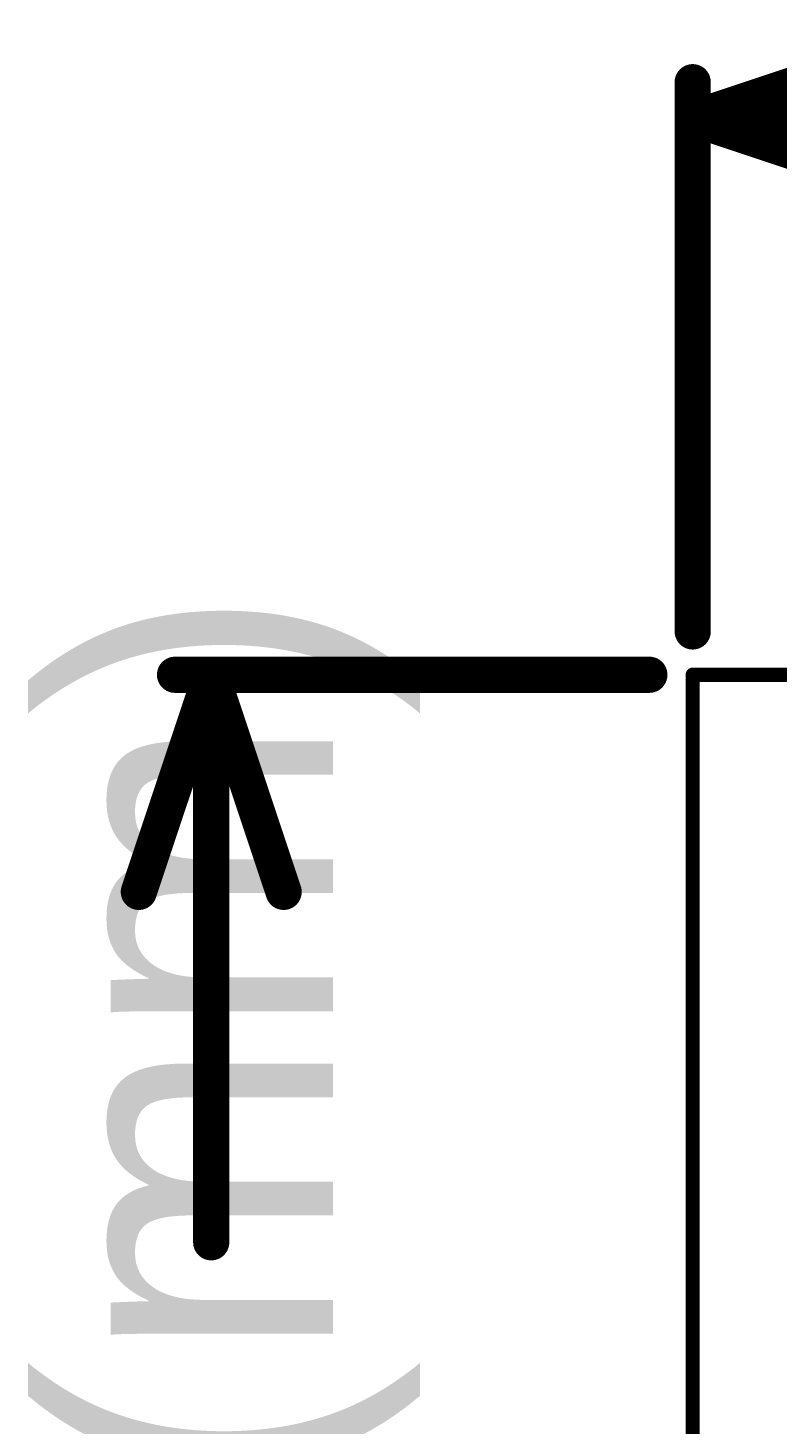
# Model space of a CAD drawing. Header units: millimetres. Extents: x 4.07 to 5.44, y 2.62 to 3.84.
# Drawn here: x 4.0703 to 4.2772, y 3.4284 to 3.8143 of the extents above; entities that cross this region are included whole.
import ezdxf

# ---------------------------------------------------------------- set-up
doc = ezdxf.new("R2010")
doc.units = ezdxf.units.MM
doc.header["$MEASUREMENT"] = 0
doc.layers.add('Mechanical2', color=216, linetype='Continuous')

msp = doc.modelspace()

# ---------------------------------------------------------------- linework, layer by layer
at = {"layer": 'Mechanical2'}
for points, const_width in [([(4.25392, 3.78926), (4.31392, 3.80926)], 0.01), ([(4.25392, 3.64746), (4.25392, 3.79926)], 0.01), ([(4.25392, 3.78926), (4.31392, 3.76926)], 0.01), ([(4.25392, 3.78926), (4.52572, 3.78926)], 0.01), ([(4.10092, 3.57549), (4.12092, 3.63549)], 0.01), ([(4.11092, 3.63549), (4.24195, 3.63549)], 0.01), ([(4.12092, 3.63549), (4.14092, 3.57549)], 0.01), ([(4.12092, 3.47865), (4.12092, 3.63549)], 0.01), ([(4.25392, 2.96606), (4.25392, 3.63549)], 0.00394), ([(4.25392, 3.63549), (5.1988, 3.63549)], 0.00394)]:
    msp.add_lwpolyline(points, dxfattribs=dict(at, const_width=const_width))
for points, const_width in [([(4.25142, 3.79926, 1), (4.25642, 3.79926, 1)], 0.005), ([(4.25142, 3.78926, 1), (4.25642, 3.78926, 1)], 0.005), ([(4.25142, 3.78926, 1), (4.25642, 3.78926, 1)], 0.005), ([(4.25142, 3.78926, 1), (4.25642, 3.78926, 1)], 0.005), ([(4.25142, 3.64746, 1), (4.25642, 3.64746, 1)], 0.005), ([(4.10842, 3.63549, 1), (4.11342, 3.63549, 1)], 0.005), ([(4.11842, 3.63549, 1), (4.12342, 3.63549, 1)], 0.005), ([(4.11842, 3.63549, 1), (4.12342, 3.63549, 1)], 0.005), ([(4.11842, 3.63549, 1), (4.12342, 3.63549, 1)], 0.005), ([(4.23945, 3.63549, 1), (4.24445, 3.63549, 1)], 0.005), ([(4.25294, 3.63549, 1), (4.25491, 3.63549, 1)], 0.00197), ([(4.25294, 3.63549, 1), (4.25491, 3.63549, 1)], 0.00197), ([(4.09842, 3.57549, 1), (4.10342, 3.57549, 1)], 0.005), ([(4.13842, 3.57549, 1), (4.14342, 3.57549, 1)], 0.005), ([(4.11842, 3.47865, 1), (4.12342, 3.47865, 1)], 0.005)]:
    msp.add_lwpolyline(points, format="xyb", close=True, dxfattribs=dict(at, const_width=const_width))

# ---------------------------------------------------------------- texts
msp.add_text('17.00 (mm)', height=0.08, rotation=90, dxfattribs=at).set_placement((4.15454, 3.11291))

doc.saveas('drawing.dxf')
